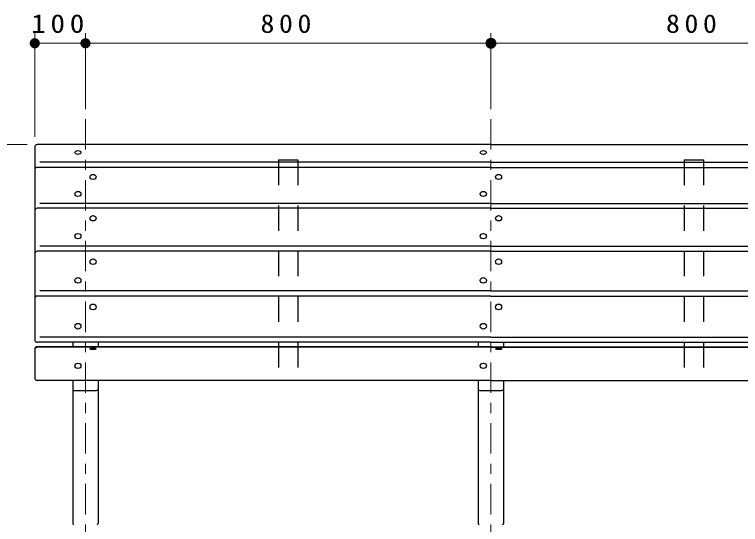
# Model space of a CAD drawing. Units: millimetres on the paper, scale 1:20. Extents: x -365 to 12, y -38 to 257.
# Drawn here: x -300.5 to -228.9, y 98.6 to 148.9 of the extents above; entities that cross this region are included whole.
import ezdxf

# ---------------------------------------------------------------- set-up
doc = ezdxf.new("R2010")
doc.units = ezdxf.units.MM
doc.linetypes.add('USER1', pattern=[4.5, 2.5, -2])
doc.linetypes.add('USER2', pattern=[6, 3, -1, 1, -1])
doc.layers.add('LY_1', color=7, linetype='Continuous', lineweight=25)
doc.styles.add('ＭＳ ゴシック', font='')
doc.styles.get('ＭＳ ゴシック').set_extended_font_data('MS Gothic')

# ---------------------------------------------------------------- blocks, each defined once
blk = doc.blocks.new('filled_dot')
at = {"color": 0, "linetype": 'Continuous', "lineweight": -2, "const_width": 1.25}
blk.add_lwpolyline([(-0.625, 0, 1), (0.625, 0, 1)], format="xyb", close=True, dxfattribs=at)

msp = doc.modelspace()

# ---------------------------------------------------------------- linework, layer by layer
at = {"layer": 'LY_1', "lineweight": 13}
for p, q in [((-298.479, 136.836), (-298.479, 147.086)), ((-293.479, 139.586), (-293.479, 147.086)), ((-253.479, 139.586), (-253.479, 147.086)), ((-298.479, 146.086), (-293.479, 146.086)), ((-293.479, 146.086), (-253.479, 146.086)), ((-253.479, 146.086), (-213.479, 146.086)), ((-299.229, 136.086), (-320.729, 136.086))]:
    msp.add_line(p, q, dxfattribs=at)
at = {"layer": 'LY_1', "linetype": 'USER2', "lineweight": 13}
for p, q in [((-293.479, 138.586), (-293.479, 80.586)), ((-253.479, 138.586), (-253.479, 95.586))]:
    msp.add_line(p, q, dxfattribs=at)
at = {"layer": 'LY_1'}
for p, q in [((-253.479, 136.086), (-298.229, 136.086)), ((-253.479, 136.086), (-208.728, 136.086)), ((-298.479, 135.836), (-298.479, 133.85)), ((-253.479, 134.345), (-297.979, 134.345)), ((-253.479, 134.345), (-208.978, 134.345)), ((-298.479, 133.586), (-298.479, 129.556)), ((-253.479, 133.836), (-298.229, 133.836)), ((-253.479, 133.836), (-208.729, 133.836)), ((-253.479, 129.806), (-298.229, 129.806)), ((-253.479, 130.278), (-297.979, 130.278)), ((-253.479, 130.278), (-208.978, 130.278)), ((-253.479, 129.806), (-208.729, 129.806)), ((-298.479, 129.556), (-298.479, 125.31)), ((-253.479, 126.055), (-297.979, 126.055)), ((-253.479, 126.055), (-208.978, 126.055)), ((-253.479, 125.56), (-298.229, 125.56)), ((-253.479, 125.56), (-208.729, 125.56)), ((-298.479, 125.31), (-298.479, 120.879)), ((-253.479, 121.129), (-298.229, 121.129)), ((-253.479, 121.644), (-297.979, 121.644)), ((-253.479, 121.644), (-208.978, 121.644)), ((-253.479, 121.129), (-208.729, 121.129)), ((-298.479, 120.879), (-298.479, 116.827)), ((-253.479, 117.092), (-297.979, 117.092)), ((-253.479, 117.092), (-208.978, 117.092)), ((-253.479, 116.577), (-298.229, 116.577)), ((-253.479, 116.132), (-298.229, 116.132)), ((-253.479, 116.08), (-298.229, 116.08)), ((-294.729, 116.577), (-294.729, 116.132)), ((-292.229, 116.577), (-292.229, 116.132)), ((-254.729, 116.577), (-254.729, 116.132)), ((-253.479, 116.577), (-208.728, 116.577)), ((-253.479, 116.132), (-208.728, 116.132)), ((-253.479, 116.08), (-208.728, 116.08)), ((-252.229, 116.577), (-252.229, 116.132)), ((-298.479, 115.882), (-298.479, 113.059)), ((-253.479, 112.809), (-298.229, 112.809)), ((-294.729, 112.809), (-294.729, 98.686)), ((-292.229, 112.809), (-292.229, 98.686)), ((-254.729, 112.809), (-254.729, 98.686)), ((-253.479, 112.809), (-208.728, 112.809)), ((-252.229, 112.809), (-252.229, 98.686)), ((-294.554, 111.801), (-292.404, 111.801)), ((-254.554, 111.801), (-252.404, 111.801))]:
    msp.add_line(p, q, dxfattribs=at)
at = {"layer": 'LY_1', "linetype": 'USER1'}
for p, q in [((-274.429, 134.586), (-274.429, 112.809)), ((-274.429, 134.586), (-272.529, 134.586)), ((-272.529, 134.586), (-272.529, 112.809)), ((-234.429, 134.586), (-234.429, 112.809)), ((-234.429, 134.586), (-232.529, 134.586)), ((-232.529, 134.586), (-232.529, 112.809))]:
    msp.add_line(p, q, dxfattribs=at)
at = {"layer": 'LY_1'}
for centre, radius, start, end in [((-298.229, 135.836), 0.25, 90.00002, 180), ((-298.229, 133.85), 0.25, 180, 211.88043), ((-298.229, 133.586), 0.25, 90, 180), ((-298.229, 129.556), 0.25, 90, 180), ((-298.229, 125.31), 0.25, 90, 180), ((-298.229, 120.879), 0.25, 90, 180), ((-298.229, 116.827), 0.25, 180, 269.99998), ((-298.229, 115.882), 0.25, 90.00002, 180), ((-298.229, 115.83), 0.25, 90.00002, 180), ((-298.229, 113.059), 0.25, 180, 269.99998), ((-294.554, 111.976), 0.175, 179.99998, 270.00002), ((-292.404, 111.976), 0.175, 270.00002, 0), ((-254.554, 111.976), 0.175, 179.99998, 270.00002), ((-252.404, 111.976), 0.175, 270.00002, 0), ((-294.629, 98.686), 0.1, 179.99998, 270.00002), ((-292.329, 98.686), 0.1, 270.00002, 0), ((-254.629, 98.686), 0.1, 179.99998, 270.00002), ((-252.329, 98.686), 0.1, 270.00002, 0)]:
    msp.add_arc(centre, radius, start, end, dxfattribs=at)
for centre, ratio in [((-294.229, 135.303), 0.626755), ((-254.229, 135.303), 0.626755), ((-292.729, 132.894), 0.83708), ((-252.729, 132.894), 0.83708), ((-294.229, 131.22), 0.83708), ((-254.229, 131.22), 0.83708), ((-292.729, 128.813), 0.882705), ((-252.729, 128.813), 0.882705), ((-294.229, 127.048), 0.882705), ((-254.229, 127.048), 0.882705), ((-292.729, 124.523), 0.921237), ((-252.729, 124.523), 0.921237), ((-294.229, 122.681), 0.92121), ((-254.229, 122.681), 0.92121), ((-292.729, 120.056), 0.949898), ((-252.729, 120.056), 0.949898), ((-294.229, 118.157), 0.949898), ((-254.229, 118.157), 0.949898), ((-292.729, 115.93), 0.284055), ((-252.729, 115.93), 0.284055), ((-294.229, 114.25), 0.878838), ((-254.229, 114.25), 0.878838)]:
    msp.add_ellipse(centre, major_axis=(-0.3, 0), ratio=ratio, dxfattribs=at)

# ---------------------------------------------------------------- block references
at = {"layer": 'LY_1', "lineweight": 13, "xscale": 0.4, "yscale": 0.4}
msp.add_blockref('filled_dot', (-298.479, 146.086), dxfattribs=at)
at = {"layer": 'LY_1', "lineweight": 13, "rotation": 180}
for p, xscale, yscale in [((-293.479, 146.086), 0.4, 0.4), ((-253.479, 146.086), 0.431, 0.431)]:
    msp.add_blockref('filled_dot', p, dxfattribs=dict(at, xscale=xscale, yscale=yscale))

# ---------------------------------------------------------------- texts
at = {"layer": 'LY_1', "char_height": 1.833, "attachment_point": 8, "style": 'ＭＳ ゴシック'}
for s, insert in [('\\T1.33;\\W1.15;100', (-295.979, 147.086)), ('\\T1.33;\\W1.1;800', (-273.479, 147.086)), ('\\T1.33;\\W1.1;800', (-233.479, 147.086))]:
    msp.add_mtext(s, dxfattribs=dict(at, insert=insert))

doc.saveas('drawing.dxf')
